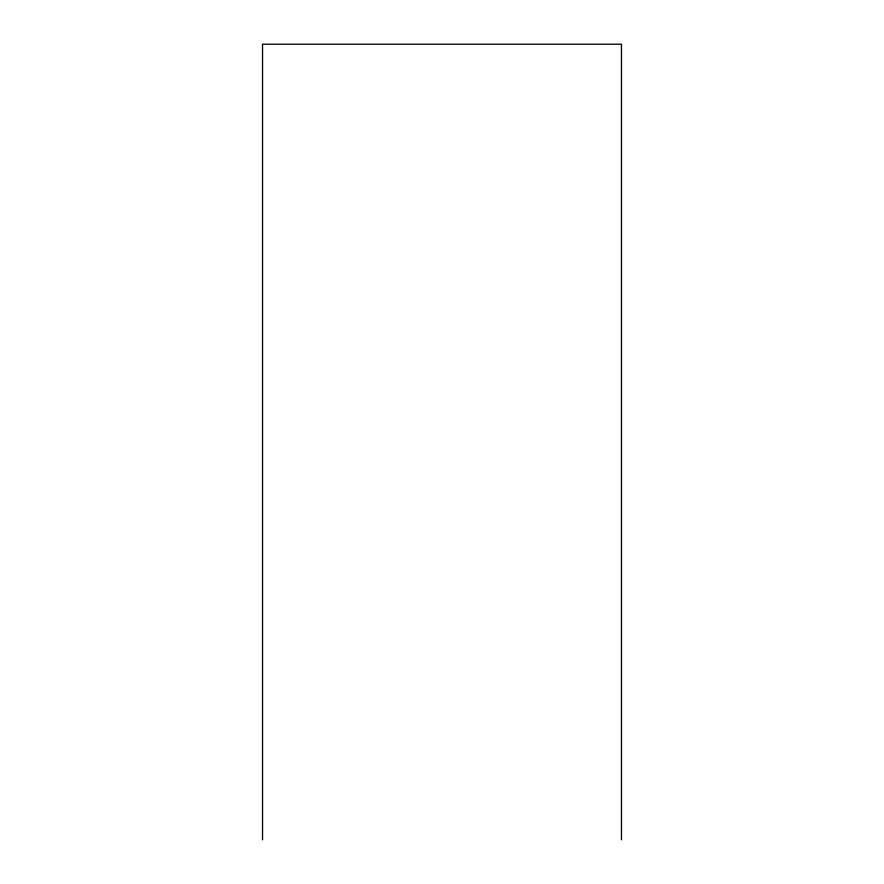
<?xml version="1.0" encoding="UTF-8"?>
<svg xmlns="http://www.w3.org/2000/svg" width="884" height="884" viewBox="0 0 884 884"><rect width="100%" height="100%" fill="white"/><g stroke="black" fill="none" stroke-linecap="round" stroke-linejoin="round"><path stroke-width="1.33" d="M621.463 839.8L621.463 44.2L262.537 44.2L262.537 839.8"/></g></svg>
